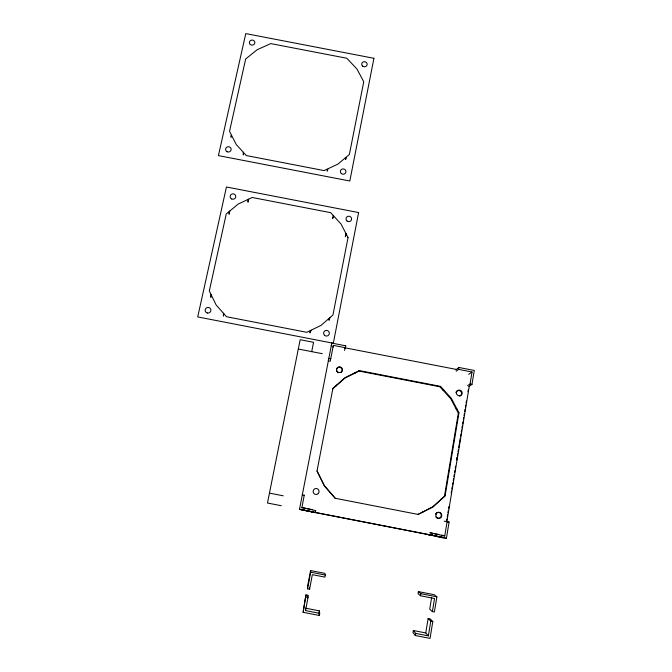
<?xml version="1.0" encoding="UTF-8"?>
<svg xmlns="http://www.w3.org/2000/svg" width="672" height="672" viewBox="0 0 672 672"><rect width="100%" height="100%" fill="white"/><g stroke="black" fill="none" stroke-linecap="round" stroke-linejoin="round"><path stroke-width="1.01" d="M248.035 199.441L248.01 202.196L248.674 199.139M223.423 313.236L223.39 316.126L223.894 313.774M299.519 509.183L315.353 512.627L315.739 510.602L301.854 507.578L305.743 508.334M229.244 211.487L229.076 214.234L229.782 211.033M211.016 294.521L210.84 297.36L211.327 295.151M299.561 509.351L433.432 535.542L299.536 509.477M425.746 632.932L428.148 618.484L430.13 618.87L432.81 621.524L430.021 638.4L415.313 635.527L412.986 632.579L413.33 630.504L425.746 632.932L428.35 635.888L430.794 621.13L428.148 618.484M431.668 597.324L429.702 609.16L432.365 611.604L434.381 611.999L436.892 596.82L434.137 594.686L418.387 591.612L418.043 593.653L420.462 595.762L434.532 598.517L432.365 611.604M442.823 537.894L429.878 534.904L428.618 535.122M456.548 459.589L456.884 457.531M446.544 521.044L446.888 518.969M447.233 516.902L447.569 514.836M447.913 512.761L448.258 510.695M448.602 508.628L448.946 506.554M451.172 493.105L451.517 491.039M451.861 488.964L452.206 486.898M452.542 484.831L452.886 482.756M453.23 480.69L453.575 478.624M453.919 476.549L454.255 474.482M454.6 472.416L454.944 470.341M455.288 468.275L455.633 466.208M456.658 460.001L457.002 457.934M457.346 455.86L457.691 453.793M458.027 451.727L458.371 449.652M458.716 447.586L460.261 438.27M460.606 436.204L460.942 434.137M461.286 432.062L461.63 429.996M461.975 427.93L462.319 425.855M462.664 423.788L463 421.722M463.344 419.647L463.688 417.581M464.033 415.514L464.377 413.44M464.722 411.373L465.058 409.307M465.402 407.232L465.746 405.166M466.091 403.099L466.435 401.024M467.972 391.717L468.317 389.651M446.897 521.464L469.3 386.089M429.702 532.72L444.746 535.962L447.098 521.741L449.081 522.127L446.401 538.39L429.366 534.736M467.578 385.602L470.056 384.006L472.038 371.994L458.556 369.373L456.254 371.188M468.829 386.543L471.979 384.376L474.281 370.457L458.875 367.466L455.801 369.919M444.536 495.81L458.329 413.179L450.811 398.782L439.933 386.778L359.083 371.078L344.786 378.185L332.791 388.786L332.917 388.374L344.954 377.731L359.31 370.6L440.479 386.358L451.399 398.404L458.951 412.868L445.116 495.818L433.087 506.957L418.068 514.416L432.558 506.898L445.116 495.818M420.462 595.762L420.815 593.678L418.387 591.612M458.556 369.373L458.875 367.466M431.962 535.576L432.306 533.534M415.313 635.527L415.666 633.41L413.33 630.504M325.307 575.039L324.92 577.114L312.337 574.661L309.59 589.226L307.574 588.832L307.465 586.858L310.556 570.562L324.836 573.35L325.307 575.039L310.724 572.2L310.556 570.562M318.956 612.923L319.343 610.865L305.483 608.152L305.55 610.588L319.704 613.351L319.309 615.46L303.131 612.301L305.936 594.905L307.91 595.291L308.028 597.45L305.55 610.588M303.131 612.301L305.936 594.905M307.574 588.832L310.724 572.2M307.356 598.265L307.91 595.291M418.538 514.508L335.227 498.28L324.332 485.822L317.016 470.98L332.917 388.374M344.585 350.44L345.761 345.811L331.8 343.098L331.237 345.929M301.846 507.889L304.248 495.188M330.775 358.714L328.843 358.344L328.348 360.881L330.238 361.242L333.354 345.374L345.4 347.71M329.44 318.058L329.011 320.275L329.977 317.596M345.946 233.52L345.324 236.737L346.265 234.142M299.468 509.527L331.8 343.098M310.405 330.557L309.935 332.917L311.052 330.246M333.245 215.502L332.632 218.568L333.715 216.014M311.707 351.641L313.555 342.308L300.166 339.713L267.481 503.026L281.291 505.714M332.968 347.222L333.354 345.374M344.938 348.575L345.761 345.811M335.807 386.123L335.941 385.703M336.353 385.644L336.487 385.216M354.85 373.178L355.06 372.708M355.496 372.859L355.706 372.389M359.083 371.078L359.31 370.6M317.016 470.98L324.425 485.797L335.227 498.28M439.933 386.778L440.479 386.358M442.663 389.785L443.218 389.382M443.15 390.331L443.713 389.928M468.703 374.363L472.038 371.994M456.095 408.904L456.708 408.568M456.439 409.559L457.052 409.231M458.329 413.179L458.951 412.868M441.538 498.59L442.1 498.616M440.992 499.086L441.554 499.12M422.369 512.19L422.856 512.266M421.714 512.526L422.192 512.61M344.711 347.76L456.406 369.432M298.301 349.037L322.291 353.69M470.056 384.006L471.979 384.376M437.447 536.298L435.431 535.903L443.797 537.592M439.471 536.684L443.512 537.466M304.29 495.239L302.308 494.81M269.464 493.13L283.248 495.818M307.684 508.721L312.547 509.662M430.718 532.913L438.85 534.5M302.442 509.754L307.306 510.703M309.254 511.081L315.353 512.627M442.89 537.482L444.184 537.743L443.604 537.558M420.815 593.678L436.892 596.82M430.794 621.13L432.81 621.524M306.012 597.055L308.028 597.45M415.666 633.41L428.35 635.888M444.209 521.161L449.081 522.127M441.899 535.097L444.746 535.962M444.956 537.928L446.401 538.39M319.343 610.865L319.704 613.351M319.074 613.771L319.309 615.46M309.439 587.236L309.59 589.226M336.588 371.095A2.898 2.873 21.4 0 1 338.134 367.534A2.898 2.873 21.4 0 1 341.838 368.777A2.898 2.873 21.4 0 1 340.948 372.548M338.058 372.75A2.898 2.873 21.4 0 1 337.428 372.33M438.01 512.274A3.032 2.94 70.8 0 1 441.126 514.55A3.032 2.94 70.8 0 1 439.547 518.045A3.032 2.94 70.8 0 1 435.868 516.986M435.599 513.971A3.032 2.94 70.8 0 1 436.01 513.307M436.573 512.786A3.032 2.94 70.8 0 1 437.262 512.434M455.86 392.792A2.923 2.848 47.3 0 1 460.538 391.171A2.923 2.848 47.3 0 1 459.715 396.085M243.298 152.267L243.272 154.972L243.76 152.771L246.288 155.551L324.114 170.596L327.583 168.966L327.13 171.184L328.205 168.672L337.898 164.119L345.979 157.324L345.568 159.407L346.5 156.887L349.373 154.468L363.754 81.74L356.899 68.956L346.828 58.254L270.757 43.596L257.158 49.728L245.675 58.976L229.538 131.317L231.21 134.618L231.059 137.281L231.512 135.215L236.208 144.472L243.298 152.267M358.621 212.562L333.329 343.249L197.719 316.924L226.447 186.992L358.621 212.562M348.037 237.552L332.959 315L321.073 325.34L306.818 332.312L226.506 316.722L216.14 304.979L209.303 291.018L226.254 213.973L238.14 204.078L252.202 197.484L330.649 212.663L341.006 223.986L348.037 237.552M373.934 58.296L349.818 181.003L218.417 155.602L245.767 33.6L373.934 58.296M207.404 313.018A2.89 2.814 -19.6 0 0 210.756 309.338A2.89 2.814 -19.6 0 0 205.876 308.389A2.89 2.814 -19.6 0 0 207.404 313.018M324.601 335.378A2.873 2.839 8.5 0 0 329.297 333.782A2.873 2.839 8.5 0 0 325.534 330.557A2.873 2.839 8.5 0 0 324.601 335.378M346.97 220.97A2.814 2.713 9.6 0 0 351.557 219.467A2.814 2.713 9.6 0 0 347.869 216.367A2.814 2.713 9.6 0 0 346.97 220.97M231.689 198.946A2.814 2.696 -5.9 0 0 235.78 196.35A2.814 2.696 -5.9 0 0 231.428 194.275A2.814 2.696 -5.9 0 0 231.689 198.946M362.67 66.15A2.722 2.545 8.8 0 0 367.105 64.756A2.722 2.545 8.8 0 0 363.527 61.824A2.722 2.545 8.8 0 0 362.67 66.15M341.342 173.561A2.789 2.663 8 0 0 345.887 172.091A2.789 2.663 8 0 0 342.233 169.042A2.789 2.663 8 0 0 341.342 173.561M227.102 151.754A2.789 2.654 -4.5 0 0 231.151 149.218A2.789 2.654 -4.5 0 0 226.842 147.168A2.789 2.654 -4.5 0 0 227.102 151.754M250.303 44.495A2.73 2.537 0 0 0 254.789 43.109A2.73 2.537 0 0 0 251.261 40.186A2.73 2.537 0 0 0 250.303 44.495M337.067 371.297A2.906 2.881 21.3 0 0 342.082 370.952A2.906 2.881 21.3 0 0 339.251 366.803A2.906 2.881 21.3 0 0 337.067 371.297M318.335 493.458A3.007 2.965 -84.8 0 0 316.663 488.536A3.007 2.965 -84.8 0 0 313.295 492.475A3.007 2.965 -84.8 0 0 318.335 493.458M436.136 514.063A3.049 2.957 70.7 0 0 439.11 518.414A3.049 2.957 70.7 0 0 441.252 513.677A3.049 2.957 70.7 0 0 436.136 514.063M456.439 393.162A2.94 2.856 47.2 0 0 461 395.363A2.94 2.856 47.2 0 0 460.522 390.348A2.94 2.856 47.2 0 0 456.439 393.162"/></g></svg>
